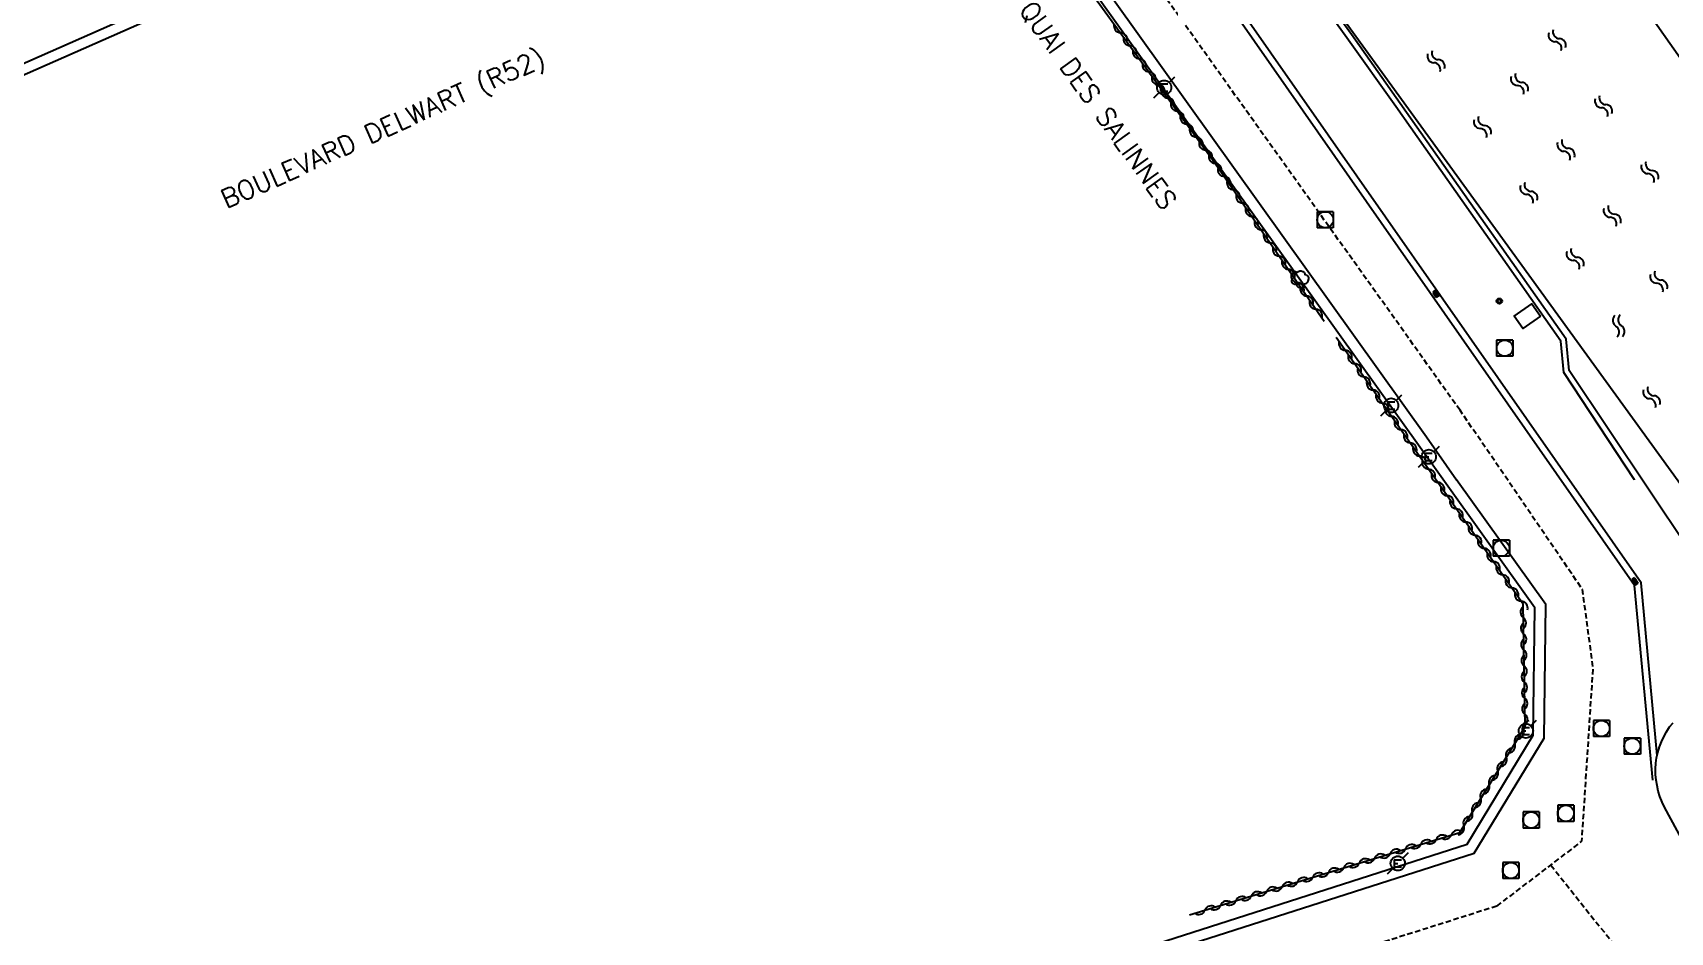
# Model space of a CAD drawing. Header units: millimetres. Extents: x 79999 to 81000, y 145000 to 146000.
# Drawn here: x 80107.9 to 80260.2, y 145133.3 to 145217 of the extents above; entities that cross this region are included whole.
import ezdxf
from ezdxf.enums import TextEntityAlignment as Align

# ---------------------------------------------------------------- set-up
doc = ezdxf.new("R2010")
doc.units = ezdxf.units.MM
doc.linetypes.add('DASHED', pattern=[0.75, 0.5, -0.25])
doc.layers.get('0').update_dxf_attribs({"linetype": 'CONTINUOUS'})
for name, color, linetype in [('W0001', 6, 'DASHED'), ('W0008', 7, 'CONTINUOUS'), ('W0120', 7, 'CONTINUOUS'), ('W0300', 7, 'CONTINUOUS'), ('W0302', 3, 'CONTINUOUS'), ('W0310', 3, 'CONTINUOUS'), ('W0322', 7, 'CONTINUOUS'), ('W0400', 7, 'CONTINUOUS'), ('W0420', 7, 'CONTINUOUS'), ('W0471', 7, 'CONTINUOUS'), ('W0500', 5, 'DASHED'), ('W0515', 5, 'CONTINUOUS'), ('W0989', 7, 'CONTINUOUS')]:
    doc.layers.add(name, color=color, linetype=linetype)
doc.styles.get("Standard").update_dxf_attribs({"font": 'romans.shx', "width": 0.85})

# ---------------------------------------------------------------- blocks, each defined once
blk = doc.blocks.new('T420')
for p, q in [((0.75, 0.75), (-0.75, 0.75)), ((-0.75, 0.75), (-0.75, -0.75)), ((0.75, 0.75), (0.75, -0.75)), ((0.75, -0.75), (-0.75, -0.75))]:
    blk.add_line(p, q)
blk.add_ellipse((0, 0), major_axis=(-0.53, 0.53), ratio=1, start_param=3.926991, end_param=10.210176)
blk = doc.blocks.new('T400')
for p, q in [((-0.15, 0.3), (0.15, 0.3)), ((-0.15, -0.25), (-0.15, 0.3)), ((-0.15, 0.15), (0.15, 0.15)), ((-0.15, 0), (0.15, 0)), ((0.15, 0.3), (0.15, -0.25)), ((-0.15, -0.15), (0.15, -0.15)), ((-0.15, -0.25), (-0.15, -0.3)), ((-0.15, -0.3), (0.15, -0.3)), ((0.15, -0.3), (0.15, -0.25))]:
    blk.add_line(p, q)
blk = doc.blocks.new('t322o')
at = {"color": 0, "linetype": 'Continuous'}
for radius in [0.25, 0.15]:
    blk.add_circle((0, 0), radius, dxfattribs=at)
blk = doc.blocks.new('T471')
for p, q in [((-0.333334, 0.333334), (-0.333334, -0.333334)), ((-0.333334, 0.333334), (0.333334, 0.333334)), ((-0.333334, 0), (0, 0)), ((0.500001, 0.500001), (1.000002, 1.000002)), ((-0.500001, -0.500001), (-1.000002, -1.000002)), ((-0.333334, -0.333334), (0.333334, -0.333334))]:
    blk.add_line(p, q)
blk.add_ellipse((0, 0), major_axis=(0.471405, 0.471405), ratio=1, start_param=5.4977871438, end_param=11.780972451)
blk = doc.blocks.new('T300')
for p, q in [((-0.8, 0.51), (-0.86, 0.34)), ((-0.86, 0.34), (-0.86, 0.17)), ((-0.86, 0.17), (-0.74, 0.06)), ((-0.69, 0.63), (-0.8, 0.51)), ((-0.8, -0.06), (-0.74, 0.06)), ((-0.74, 0.06), (-0.69, 0.11)), ((-0.57, 0.69), (-0.69, 0.63)), ((-0.46, 0.69), (-0.57, 0.69)), ((-0.29, 0.63), (-0.46, 0.69)), ((-0.29, 0.63), (-0.17, 0.74)), ((-0.23, 0.57), (-0.29, 0.63)), ((-0.17, 0.74), (-0.06, 0.8)), ((-0.06, 0.8), (0.06, 0.8)), ((0.06, 0.8), (0.23, 0.74)), ((0.23, 0.74), (0.34, 0.63)), ((0.34, 0.63), (0.4, 0.51)), ((0.46, 0.46), (0.34, 0.46)), ((0.4, 0.51), (0.4, 0.46)), ((0.57, 0.4), (0.46, 0.46)), ((0.57, 0.4), (0.69, 0.29)), ((0.69, 0.29), (0.74, 0.17)), ((0.74, 0.06), (0.69, -0.17)), ((0.74, 0.17), (0.74, 0.06)), ((-0.8, -0.17), (-0.8, -0.06)), ((-0.8, -0.23), (-0.8, -0.17)), ((-0.74, -0.34), (-0.8, -0.23)), ((-0.69, -0.4), (-0.74, -0.34)), ((-0.51, -0.46), (-0.69, -0.4)), ((-0.4, -0.46), (-0.51, -0.46)), ((-0.4, -0.46), (-0.34, -0.46)), ((-0.34, -0.46), (-0.34, -0.4)), ((-0.34, -0.51), (-0.34, -0.46)), ((-0.29, -0.63), (-0.34, -0.51)), ((-0.17, -0.74), (-0.29, -0.63)), ((-0.06, -0.8), (-0.17, -0.74)), ((0.06, -0.8), (-0.06, -0.8)), ((0.17, -0.74), (0.06, -0.8)), ((0.23, -0.69), (0.17, -0.74)), ((0.29, -0.46), (0.23, -0.46)), ((0.29, -0.63), (0.23, -0.69)), ((0.46, -0.4), (0.29, -0.46)), ((0.34, -0.51), (0.29, -0.63)), ((0.34, -0.51), (0.34, -0.46)), ((0.57, -0.34), (0.46, -0.4)), ((0.63, -0.29), (0.57, -0.34)), ((0.69, -0.17), (0.63, -0.29))]:
    blk.add_line(p, q)
blk = doc.blocks.new('t310o')
at = {"color": 0, "linetype": 'Continuous'}
for centre, start, end in [((-0.5, 0.38), 216.8699, 323.1304), ((0.5, -0.37), 36.8699, 143.1303)]:
    blk.add_arc(centre, 0.625, start, end, dxfattribs=at)
blk = doc.blocks.new('t500o')
at = {"color": 0, "linetype": 'Continuous'}
for centre, start, end in [((-0.5, 0.625), 216.8699, 323.1301), ((0.5, -0.125), 36.8699, 143.1301), ((0.5, -0.625), 36.8699, 143.1301), ((-0.5, 0.125), 216.8699, 323.1301)]:
    blk.add_arc(centre, 0.625, start, end, dxfattribs=at)

msp = doc.modelspace()

# ---------------------------------------------------------------- linework, layer by layer
at = {"layer": 'W0001', "flags": 128}
for points in [[(80240.67, 145181.83), (80187.94, 145255.74)], [(80244.11, 145135.69), (80252.01, 145141.72), (80253.06, 145157.86), (80252.07, 145165.14), (80240.67, 145181.83)], [(80249.11, 145139.51), (80272.61, 145110.06), (80305.66, 145068.64), (80322.43, 145047.63), (80338.81, 145027.11), (80356.89, 145004.45), (80359.53, 145000)], [(80244.11, 145135.69), (80047.35, 145073.46)]]:
    msp.add_lwpolyline(points, dxfattribs=at)
at = {"layer": 'W0008', "flags": 128}
for points in [[(80258.61, 145147.42), (80256.92, 145165.54), (80217.22, 145222.35), (80192.15, 145257.6)], [(80259.02, 145149.72), (80257.52, 145165.76), (80217.73, 145222.71), (80203.97, 145242.05), (80192.37, 145257.7)], [(80183.93, 145253.97), (80185.89, 145251.34), (80191.95, 145243.06), (80206.31, 145223.02), (80237.54, 145179.36), (80240.35, 145175.36), (80240.35, 145175.36)]]:
    msp.add_lwpolyline(points, dxfattribs=at)
at = {"layer": 'W0008'}
for points in [[(80128.41, 145223.53), (80121.04, 145220.29), (80082.17, 145203.16), (80036.81, 145183.17), (80024.78, 145177.87)], [(80045.87, 145076.54), (80107.96, 145097.51), (80107.96, 145097.51), (80150.22, 145111.14), (80205.4, 145128.88), (80241.98, 145140.62), (80248.49, 145151.31), (80248.65, 145163.75), (80240.35, 145175.36)], [(80265.4, 145134.38), (80259.7, 145144.89), (80259.47, 145145.38), (80259.27, 145145.88), (80259.12, 145146.39), (80259, 145146.91), (80258.91, 145147.42), (80258.86, 145147.94), (80258.85, 145148.46), (80258.88, 145148.98), (80258.96, 145149.5), (80259.08, 145150), (80259.24, 145150.5), (80259.43, 145150.98), (80259.64, 145151.45), (80259.87, 145151.92), (80260.15, 145152.37), (80260.51, 145152.76)]]:
    msp.add_lwpolyline(points, dxfattribs=at)
at = {"layer": 'W0008', "flags": 128}
msp.add_lwpolyline([(80248.16, 145190.59), (80246.53, 145189.45), (80245.72, 145190.6), (80247.35, 145191.75)], close=True, dxfattribs=at)
at = {"layer": 'W0120', "flags": 128}
for points in [[(80256.92, 145175.36), (80256.92, 145175.36), (80250.34, 145185.35), (80250.04, 145188.26), (80234.69, 145210.09), (80230.14, 145216.5), (80210.12, 145244.25), (80198.21, 145260.28)], [(80270.56, 145153.05), (80269.27, 145157.93), (80250.84, 145185.53), (80250.54, 145188.44), (80235.1, 145210.38), (80230.56, 145216.8), (80210.53, 145244.56), (80198.67, 145260.49)]]:
    msp.add_lwpolyline(points, dxfattribs=at)
at = {"layer": 'W0302'}
for points in [[(80045.47, 145078.44), (80069.5, 145086.16), (80107.65, 145098.46), (80149.91, 145112.09), (80205.09, 145129.83), (80241.32, 145141.46), (80247.49, 145151.6), (80247.64, 145163.44), (80238.92, 145175.63), (80215.63, 145208.17), (80191.63, 145241.72), (80185.98, 145249.46)], [(80128.92, 145222.66), (80121.45, 145219.37), (80082.57, 145202.24), (80037.21, 145182.25), (80025.18, 145176.95)]]:
    msp.add_lwpolyline(points, dxfattribs=at)
at = {"layer": 'W0310', "flags": 128}
for points in [[(80190.98, 145236.48), (80194.57, 145237.14), (80204.91, 145222.7), (80217.64, 145205.16), (80228.02, 145190.13)], [(80229.13, 145188.63), (80246.54, 145163.82)], [(80215.51, 145134.87), (80240.64, 145142.55), (80246.73, 145152.37), (80246.54, 145163.82)]]:
    msp.add_lwpolyline(points, dxfattribs=at)
at = {"layer": 'W0515'}
for p, q in [((80294.73, 145166.6), (80228.14, 145261.78)), ((80204.96, 145252.57), (80276.1, 145154.35))]:
    msp.add_line(p, q, dxfattribs=at)

# ---------------------------------------------------------------- block references
at = {"layer": 'W0300'}
msp.add_blockref('T300', (80225.82, 145194.01), dxfattribs=at)
at = {"layer": 'W0310'}
for p, rotation in [((80209.08, 145216.96), 305.9455088215525), ((80209.96, 145215.75), 305.9455088215525), ((80210.84, 145214.53), 305.9455088215525), ((80211.72, 145213.32), 305.9455088215525), ((80212.6, 145212.1), 305.9455088215525), ((80213.48, 145210.89), 305.9455088215525), ((80214.36, 145209.67), 305.9455088215525), ((80215.24, 145208.46), 305.9455088215525), ((80216.12, 145207.25), 305.9455088215525), ((80217, 145206.03), 305.9455088215525), ((80217.88, 145204.81), 304.6235874488879), ((80218.73, 145203.58), 304.6235874488879), ((80219.58, 145202.34), 304.6235874488879), ((80220.43, 145201.11), 304.6235874488879), ((80221.29, 145199.87), 304.6235874488879), ((80222.14, 145198.64), 304.6235874488879), ((80222.99, 145197.41), 304.6235874488879), ((80223.84, 145196.17), 304.6235874488879), ((80224.69, 145194.94), 304.6235874488879), ((80225.55, 145193.7), 304.6235874488879), ((80226.4, 145192.47), 304.6235874488879), ((80227.25, 145191.23), 304.6235874488879), ((80230, 145187.4), 305.0526450473187), ((80230.86, 145186.17), 305.0526450473187), ((80231.72, 145184.94), 305.0526450473187), ((80232.58, 145183.71), 305.0526450473187), ((80233.44, 145182.49), 305.0526450473187), ((80234.3, 145181.26), 305.0526450473187), ((80235.17, 145180.03), 305.0526450473187), ((80236.03, 145178.8), 305.0526450473187), ((80236.89, 145177.58), 305.0526450473187), ((80237.75, 145176.35), 305.0526450473187), ((80238.61, 145175.12), 305.0526450473187), ((80239.47, 145173.89), 305.0526450473187), ((80240.33, 145172.66), 305.0526450473187), ((80241.2, 145171.44), 305.0526450473187), ((80242.06, 145170.21), 305.0526450473187), ((80242.92, 145168.98), 305.0526450473187), ((80243.78, 145167.75), 305.0526450473187), ((80244.64, 145166.52), 305.0526450473187), ((80245.5, 145165.3), 305.0526450473187), ((80246.36, 145164.07), 305.0526450473187), ((80246.56, 145162.54), 90.9575769956885), ((80246.59, 145161.04), 90.9575769956885), ((80246.61, 145159.54), 90.9575769956885), ((80246.64, 145158.04), 90.9575769956885), ((80246.66, 145156.54), 90.9575769956885), ((80246.69, 145155.04), 90.9575769956885), ((80246.71, 145153.54), 90.9575769956885), ((80246.56, 145152.09), 58.15221973557462), ((80245.77, 145150.81), 58.15221973557462), ((80244.98, 145149.54), 58.15221973557462), ((80243.39, 145146.99), 58.15221973557462), ((80244.18, 145148.27), 58.15221973557462), ((80242.6, 145145.72), 58.15221973557462), ((80241.81, 145144.44), 58.15221973557462), ((80241.02, 145143.17), 58.15221973557462), ((80237.03, 145141.45), 17.00804750385471), ((80238.46, 145141.89), 17.00804750385471), ((80239.89, 145142.33), 17.00804750385471), ((80231.29, 145139.69), 17.00804750385471), ((80232.72, 145140.13), 17.00804750385471), ((80234.16, 145140.57), 17.00804750385471), ((80235.59, 145141.01), 17.00804750385471), ((80226.98, 145138.38), 17.00804750385471), ((80228.42, 145138.82), 17.00804750385471), ((80229.85, 145139.26), 17.00804750385471), ((80221.25, 145136.62), 17.00804750385471), ((80222.68, 145137.06), 17.00804750385471), ((80224.12, 145137.5), 17.00804750385471), ((80225.55, 145137.94), 17.00804750385471), ((80216.94, 145135.31), 17.00804750385471), ((80218.38, 145135.75), 17.00804750385471), ((80219.81, 145136.18), 17.00804750385471)]:
    msp.add_blockref('t310o', p, dxfattribs=dict(at, rotation=rotation))
at = {"layer": 'W0322', "rotation": 299.1213263947042}
msp.add_blockref('t322o', (80244.33, 145191.99), dxfattribs=at)
at = {"layer": 'W0400'}
for p, rotation in [((80238.43, 145192.65), 212.4151514393786), ((80256.94, 145165.9), 212.6750457114999)]:
    msp.add_blockref('T400', p, dxfattribs=dict(at, rotation=rotation))
at = {"layer": 'W0420'}
for p in [(80228.13, 145199.56), (80244.83, 145187.61), (80244.51, 145168.99), (80253.83, 145152.22), (80256.7, 145150.58), (80250.52, 145144.33), (80247.29, 145143.71), (80245.4, 145139.01)]:
    msp.add_blockref('T420', p, dxfattribs=at)
at = {"layer": 'W0471'}
for p in [(80213.14, 145211.86), (80234.26, 145182.28), (80237.76, 145177.5), (80246.8, 145151.99), (80234.88, 145139.67)]:
    msp.add_blockref('T471', p, dxfattribs=at)
at = {"layer": 'W0500'}
for p, rotation in [((80249.71, 145216.27), 305.1181075172251), ((80238.44, 145214.32), 305.3101257048416), ((80246.21, 145212.2), 305.1181075221822), ((80254.03, 145210.13), 305.1181075172251), ((80242.76, 145208.19), 305.1181075218469), ((80250.53, 145206.07), 305.1181075221822), ((80258.34, 145204), 305.1181075172251), ((80247.07, 145202.06), 305.1181075218469), ((80254.84, 145199.93), 305.1181075221822), ((80251.39, 145195.92), 305.1181075218469), ((80259.16, 145193.8), 305.1181075221822), ((80255.43, 145189.68), 275.8831895678377), ((80258.5, 145183.05), 303.7375087662609)]:
    msp.add_blockref('t500o', p, dxfattribs=dict(at, rotation=rotation))

# ---------------------------------------------------------------- texts
at = {"layer": 'W0989'}
for s, rotation, p in [('QUAI DES SALINNES', 305.6371, (80206.94, 145210.16)), ('BOULEVARD DELWART (R52)', 24.2083, (80140.48, 145207.96))]:
    msp.add_text(s, height=1.75, rotation=rotation, dxfattribs=at).set_placement(p, align=Align.MIDDLE)

doc.saveas('drawing.dxf')
